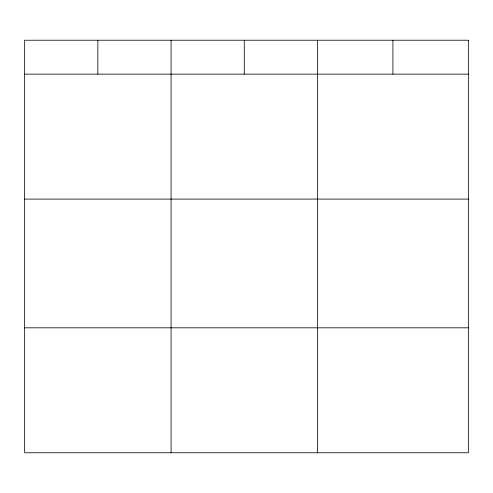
<?xml version="1.0" encoding="UTF-8"?>
<svg xmlns="http://www.w3.org/2000/svg" width="493" height="493" viewBox="0 0 493 493"><rect width="100%" height="100%" fill="white"/><g stroke="black" fill="none" stroke-linecap="round" stroke-linejoin="round"><path stroke-width="0.74" d="M24.65 74.141L468.35 74.141M24.65 199.086L468.35 199.086M24.65 327.82L468.35 327.82M392.921 40.229L392.921 74.141M317.492 40.229L317.492 452.771M244.281 40.229L244.281 74.141M171.071 40.229L171.071 452.771M97.861 40.229L97.861 74.141M468.35 40.229L24.65 40.229L24.65 452.771L468.35 452.771L468.35 40.229"/></g></svg>
